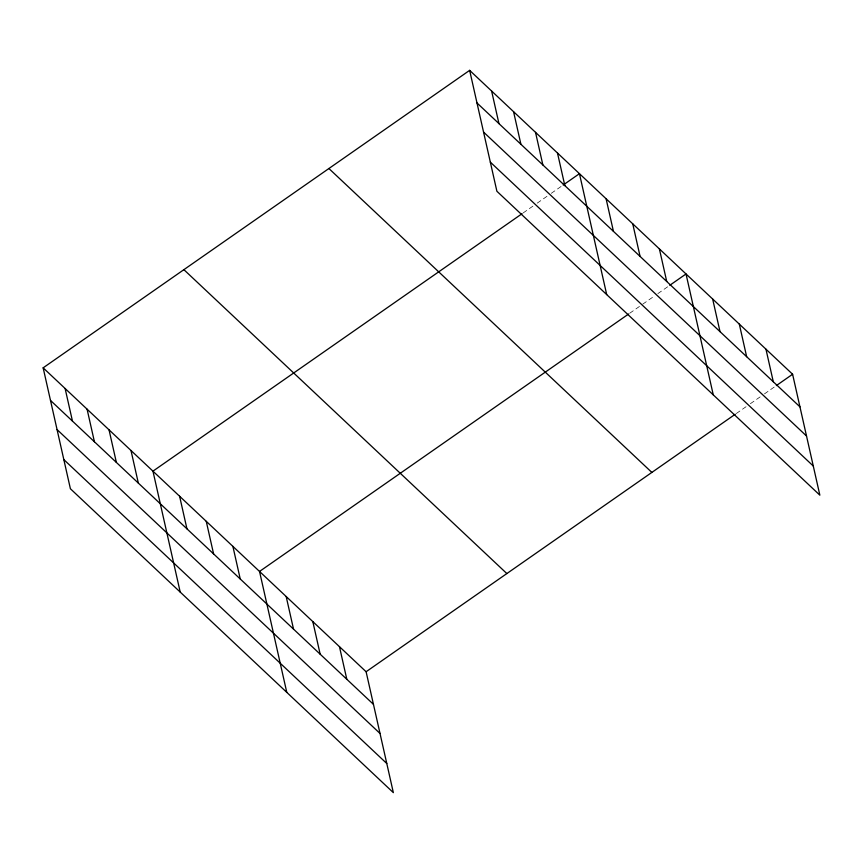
<?xml version="1.0" encoding="UTF-8"?>
<svg xmlns="http://www.w3.org/2000/svg" width="863" height="863" viewBox="0 0 863 863"><rect width="100%" height="100%" fill="white"/><g stroke="black" fill="none" stroke-linecap="round" stroke-linejoin="round"><path stroke-width="0.65" stroke-dasharray="4.32 3.24" d="M523.151 212.945L532.892 206.149M537.228 203.129L548.048 195.577M551.295 193.312L562.126 185.761M629.731 313.237L641.64 304.93M642.719 304.175L654.629 295.869M657.876 293.603L668.706 286.052M736.301 413.517L746.053 406.721M750.379 403.701L761.209 396.149M764.456 393.884L775.276 386.333"/><path stroke-width="1.29" d="M43.15 367.832L366.106 671.738L393.355 792.644L70.399 488.749L43.15 367.832L469.645 70.356L792.601 374.251L819.85 495.168L496.894 191.262L469.645 70.356M522.072 213.7L152.956 471.155L180.205 592.072M563.205 185.006L579.451 173.679L606.7 294.596M628.642 313.992L259.536 571.446L286.786 692.363M669.785 285.297L686.02 273.97L713.27 394.876M366.106 671.738L735.222 414.272M776.366 385.578L792.601 374.251M476.991 102.956L799.947 406.851M483.56 132.093L806.517 435.998M490.324 162.125L813.28 466.02M328.9 168.522L651.856 472.417M183.895 269.666L506.851 573.561M50.496 400.432L373.452 704.337M57.066 429.58L380.022 733.474M63.83 459.601L386.786 763.507M765.956 349.181L773.302 381.78M739.311 324.11L746.657 356.71M712.665 299.04L720.012 331.64M659.386 248.889L666.732 281.489M632.741 223.819L640.087 256.419M606.096 198.749L613.442 231.349M557.487 153.01L564.834 185.61M535.524 132.352L542.87 164.952M513.561 111.683L520.907 144.283M491.608 91.014L498.954 123.614M339.461 646.657L346.807 679.257M312.816 621.587L320.162 654.186M286.171 596.516L293.528 629.116M232.891 546.376L240.238 578.976M206.246 521.306L213.593 553.906M179.601 496.236L186.947 528.836M130.993 450.497L138.339 483.097M109.029 429.828L116.376 462.428M87.077 409.159L94.423 441.759M65.113 388.501L72.46 421.101"/></g></svg>
